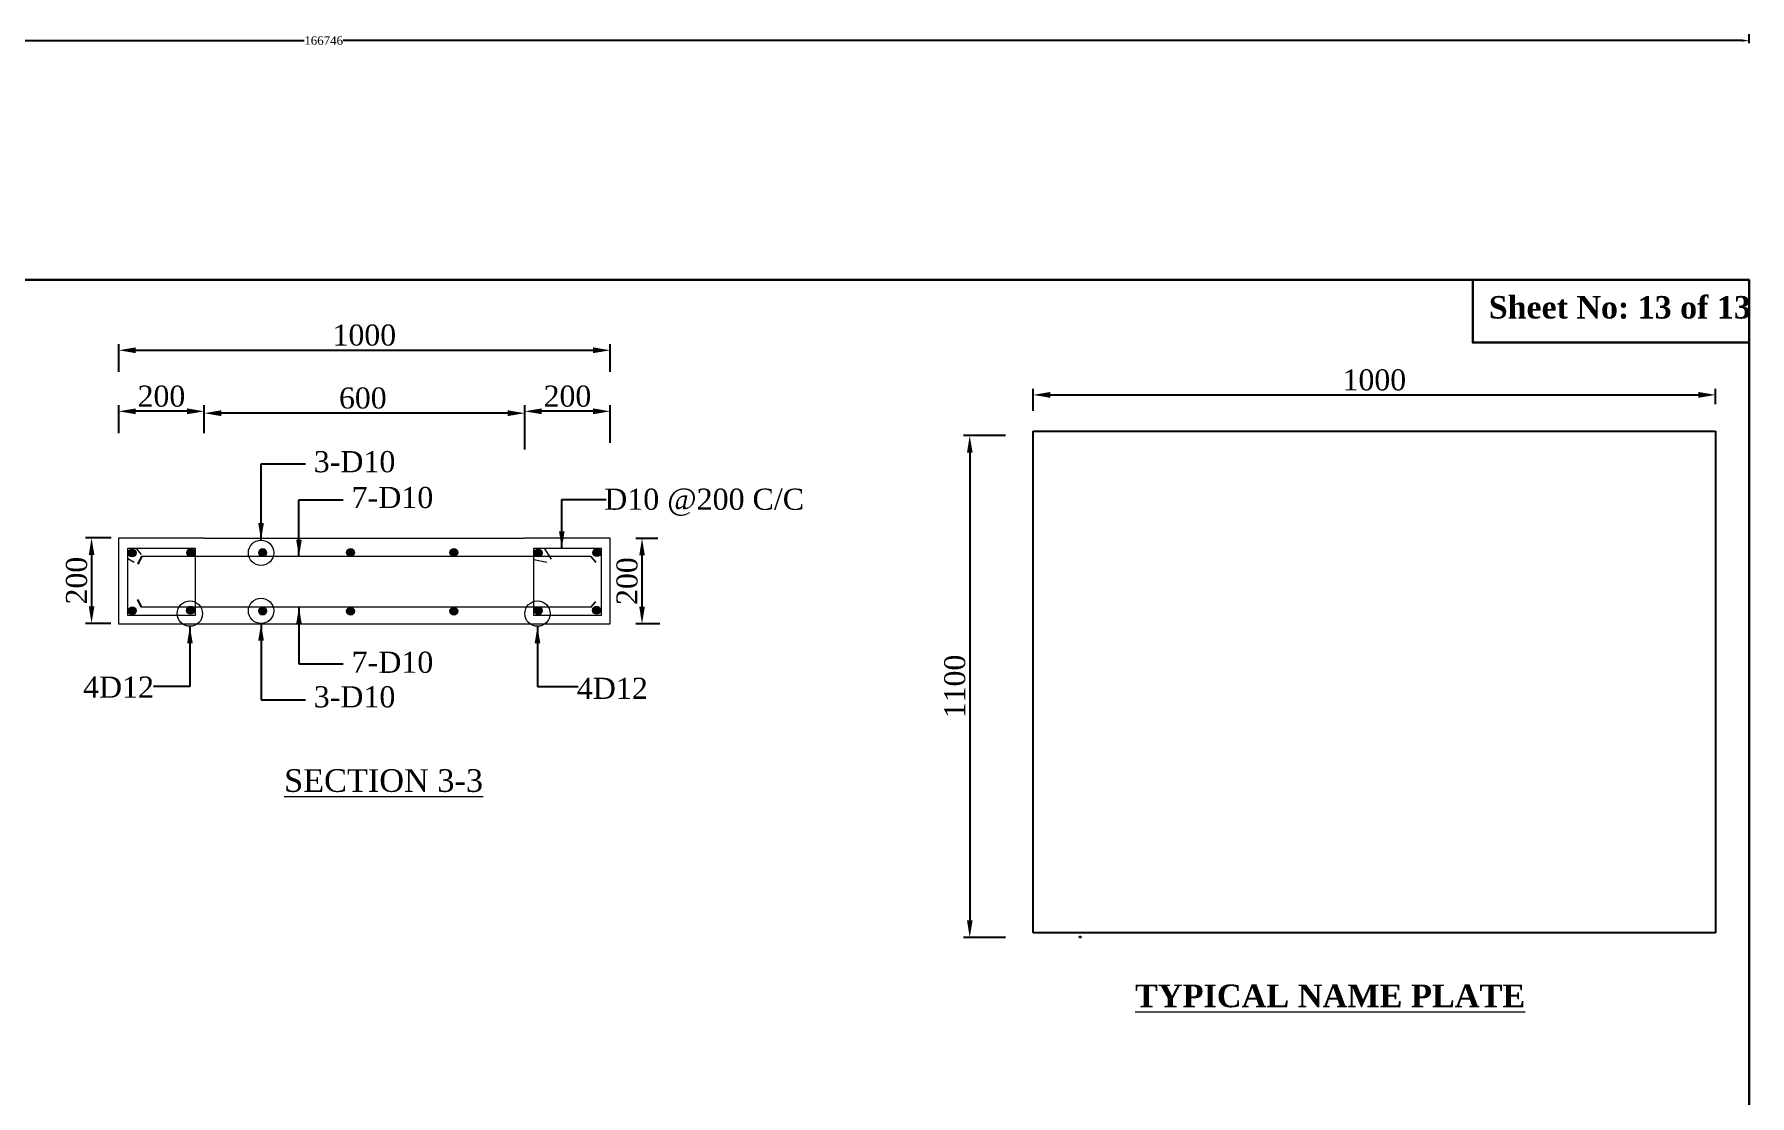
# Model space of a CAD drawing. Header units: metres. Extents: x -2434 to 11656, y -15288 to 8109.
# Drawn here: x 1093.8 to 1194.1, y -8320.6 to -8258.6 of the extents above; entities that cross this region are included whole.
import ezdxf

# ---------------------------------------------------------------- set-up
doc = ezdxf.new("R2010")
doc.units = ezdxf.units.M
doc.layers.add('Blocks', color=11, linetype='Continuous', lineweight=9)
doc.layers.add('LINE', color=7, linetype='Continuous')
doc.styles.get("Standard").update_dxf_attribs({"font": 'times.ttf'})
doc.dimstyles.get("Standard").update_dxf_attribs({"dimtxt": 0.5, "dimasz": 0.4075, "dimexe": 0.364, "dimexo": 0.219, "dimgap": 0.09, "dimtad": 0, "dimdec": 0, "dimlfac": 1000, "dimzin": 0, "dimdsep": 46, "dimtxsty": 'Standard', "dimcen": 0.09, "dimadec": 0, "dimazin": 0, "dimtfac": 1, "dimtdec": 0, "dimtofl": 0, "dimtmove": 0, "dimatfit": 3, "dimfxl": 1, "dimtolj": 1, "dimtzin": 0, "dimarcsym": 0})
picture_1 = doc.add_image_def('image1.png', size_in_pixel=(359, 227))
picture_2 = doc.add_image_def('image2.png', size_in_pixel=(340, 250))

# ---------------------------------------------------------------- blocks, each defined once
blk = doc.blocks.new('*D898')
at = {"layer": 'Blocks', "color": 0, "linetype": 'ByBlock', "lineweight": -2, "ltscale": 0.5}
for p, q in [((1098.71, -8281.9), (1098.71, -8280.26)), ((1102.71, -8280.62), (1099.71, -8280.62)), ((1103.71, -8281.89), (1103.71, -8280.26))]:
    blk.add_line(p, q, dxfattribs=at)
at = {"layer": 'Blocks', "color": 0, "linetype": 'ByBlock', "lineweight": -3, "ltscale": 0.5}
for points in [[(1099.71, -8280.45), (1099.71, -8280.79), (1098.71, -8280.62)], [(1102.71, -8280.45), (1102.71, -8280.79), (1103.71, -8280.62)]]:
    blk.add_solid(points, dxfattribs=at)
at = {"layer": 'Defpoints', "color": 0, "linetype": 'ByBlock', "lineweight": -3, "ltscale": 0.5}
for p in [(1098.71, -8280.62), (1098.71, -8282.12), (1103.71, -8282.11)]:
    blk.add_point(p, dxfattribs=at)
at = {"layer": 'Blocks', "color": 0, "linetype": 'ByBlock', "lineweight": 13, "ltscale": 0.5, "insert": (1101.21, -8279.74), "char_height": 1.23, "attachment_point": 5}
blk.add_mtext('\\A1;{\\fTimes New Roman|b0|i0|c0|p18;200}', dxfattribs=at)
blk = doc.blocks.new('*D899')
at = {"layer": 'Blocks', "color": 0, "linetype": 'ByBlock', "lineweight": -2, "ltscale": 0.5}
for p, q in [((1098.26, -8288.02), (1096.76, -8288.02)), ((1097.12, -8289.02), (1097.12, -8292.02)), ((1098.25, -8293.02), (1096.76, -8293.02))]:
    blk.add_line(p, q, dxfattribs=at)
at = {"layer": 'Blocks', "color": 0, "linetype": 'ByBlock', "lineweight": -3, "ltscale": 0.5}
for points in [[(1096.96, -8289.02), (1097.29, -8289.02), (1097.12, -8288.02)], [(1096.96, -8292.02), (1097.29, -8292.02), (1097.12, -8293.02)]]:
    blk.add_solid(points, dxfattribs=at)
at = {"layer": 'Defpoints', "color": 0, "linetype": 'ByBlock', "lineweight": -3, "ltscale": 0.5}
for p in [(1098.48, -8288.02), (1097.12, -8293.02), (1098.46, -8293.02)]:
    blk.add_point(p, dxfattribs=at)
at = {"layer": 'Blocks', "color": 0, "linetype": 'ByBlock', "lineweight": 13, "ltscale": 0.5, "insert": (1096.25, -8290.52), "char_height": 1.23, "attachment_point": 5, "rotation": 90}
blk.add_mtext('\\A1;{\\fTimes New Roman|b0|i0|c0|p18;200}', dxfattribs=at)
blk = doc.blocks.new('*D900')
at = {"layer": 'Blocks', "color": 0, "linetype": 'ByBlock', "lineweight": -2, "ltscale": 0.5}
for p, q in [((1122.46, -8282.85), (1122.46, -8280.26)), ((1126.46, -8280.62), (1123.46, -8280.62)), ((1127.46, -8282.47), (1127.46, -8280.26))]:
    blk.add_line(p, q, dxfattribs=at)
at = {"layer": 'Blocks', "color": 0, "linetype": 'ByBlock', "lineweight": -3, "ltscale": 0.5}
for points in [[(1123.46, -8280.45), (1123.46, -8280.79), (1122.46, -8280.62)], [(1126.46, -8280.45), (1126.46, -8280.79), (1127.46, -8280.62)]]:
    blk.add_solid(points, dxfattribs=at)
at = {"layer": 'Defpoints', "color": 0, "linetype": 'ByBlock', "lineweight": -3, "ltscale": 0.5}
for p in [(1122.46, -8280.62), (1122.46, -8283.07), (1127.46, -8282.68)]:
    blk.add_point(p, dxfattribs=at)
at = {"layer": 'Blocks', "color": 0, "linetype": 'ByBlock', "lineweight": 13, "ltscale": 0.5, "insert": (1124.96, -8279.74), "char_height": 1.23, "attachment_point": 5}
blk.add_mtext('\\A1;{\\fTimes New Roman|b0|i0|c0|p18;200}', dxfattribs=at)
blk = doc.blocks.new('*D901')
at = {"layer": 'Blocks', "color": 0, "linetype": 'ByBlock', "lineweight": -2, "ltscale": 0.5}
for p, q in [((1130.25, -8288.05), (1128.96, -8288.05)), ((1129.32, -8289.05), (1129.32, -8292.05)), ((1130.36, -8293.05), (1128.96, -8293.05))]:
    blk.add_line(p, q, dxfattribs=at)
at = {"layer": 'Blocks', "color": 0, "linetype": 'ByBlock', "lineweight": -3, "ltscale": 0.5}
for points in [[(1129.16, -8289.05), (1129.49, -8289.05), (1129.32, -8288.05)], [(1129.16, -8292.05), (1129.49, -8292.05), (1129.32, -8293.05)]]:
    blk.add_solid(points, dxfattribs=at)
at = {"layer": 'Defpoints', "color": 0, "linetype": 'ByBlock', "lineweight": -3, "ltscale": 0.5}
for p in [(1130.47, -8288.05), (1129.32, -8293.05), (1130.58, -8293.05)]:
    blk.add_point(p, dxfattribs=at)
at = {"layer": 'Blocks', "color": 0, "linetype": 'ByBlock', "lineweight": 13, "ltscale": 0.5, "insert": (1128.45, -8290.55), "char_height": 1.23, "attachment_point": 5, "rotation": 90}
blk.add_mtext('\\A1;{\\fTimes New Roman|b0|i0|c0|p18;200}', dxfattribs=at)
blk = doc.blocks.new('*D902')
at = {"layer": 'Blocks', "color": 0, "linetype": 'ByBlock', "lineweight": -2, "ltscale": 0.5}
for p, q in [((1103.71, -8281.89), (1103.71, -8280.37)), ((1121.46, -8280.73), (1104.71, -8280.73)), ((1122.46, -8282.63), (1122.46, -8280.37))]:
    blk.add_line(p, q, dxfattribs=at)
at = {"layer": 'Blocks', "color": 0, "linetype": 'ByBlock', "lineweight": -3, "ltscale": 0.5}
for points in [[(1104.71, -8280.56), (1104.71, -8280.9), (1103.71, -8280.73)], [(1121.46, -8280.56), (1121.46, -8280.9), (1122.46, -8280.73)]]:
    blk.add_solid(points, dxfattribs=at)
at = {"layer": 'Defpoints', "color": 0, "linetype": 'ByBlock', "lineweight": -3, "ltscale": 0.5}
for p in [(1103.71, -8280.73), (1103.71, -8282.11), (1122.46, -8282.85)]:
    blk.add_point(p, dxfattribs=at)
at = {"layer": 'Blocks', "color": 0, "linetype": 'ByBlock', "lineweight": 13, "ltscale": 0.5, "insert": (1112.99, -8279.85), "char_height": 1.23, "attachment_point": 5}
blk.add_mtext('\\A1;600', dxfattribs=at)
blk = doc.blocks.new('*D903')
at = {"layer": 'Blocks', "color": 0, "linetype": 'ByBlock', "lineweight": -2, "ltscale": 0.5}
for p, q in [((1150.58, -8282.04), (1148.13, -8282.04)), ((1148.49, -8283.04), (1148.49, -8310.39)), ((1150.58, -8311.39), (1148.13, -8311.39))]:
    blk.add_line(p, q, dxfattribs=at)
at = {"layer": 'Blocks', "color": 0, "linetype": 'ByBlock', "lineweight": -3, "ltscale": 0.5}
for points in [[(1148.33, -8283.04), (1148.66, -8283.04), (1148.49, -8282.04)], [(1148.33, -8310.39), (1148.66, -8310.39), (1148.49, -8311.39)]]:
    blk.add_solid(points, dxfattribs=at)
at = {"layer": 'Defpoints', "color": 0, "linetype": 'ByBlock', "lineweight": -3, "ltscale": 0.5}
for p in [(1150.8, -8282.04), (1148.49, -8311.39), (1150.8, -8311.39)]:
    blk.add_point(p, dxfattribs=at)
at = {"layer": 'Blocks', "color": 0, "linetype": 'ByBlock', "lineweight": 13, "ltscale": 0.5, "insert": (1147.62, -8296.71), "char_height": 1.23, "attachment_point": 5, "rotation": 90}
blk.add_mtext('\\A1;1100', dxfattribs=at)
blk = doc.blocks.new('*D912')
at = {"color": 0, "lineweight": -2, "ltscale": 0.5}
for p, q in [((1027.33, -8259.09), (1027.33, -8258.57)), ((1027.74, -8258.94), (1109.56, -8258.94)), ((1193.67, -8258.94), (1111.84, -8258.94)), ((1194.08, -8259.09), (1194.08, -8258.57))]:
    blk.add_line(p, q, dxfattribs=at)
at = {"color": 0, "linetype": 'Continuous', "lineweight": -3, "ltscale": 0.5}
for points in [[(1027.74, -8258.87), (1027.74, -8259.01), (1027.33, -8258.94)], [(1193.67, -8258.87), (1193.67, -8259.01), (1194.08, -8258.94)]]:
    blk.add_solid(points, dxfattribs=at)
at = {"layer": 'Defpoints', "color": 0, "linetype": 'Continuous', "lineweight": -3, "ltscale": 0.5}
for p in [(1194.08, -8258.94), (1027.33, -8272.94), (1194.08, -8272.94)]:
    blk.add_point(p, dxfattribs=at)
at = {"color": 0, "linetype": 'Continuous', "lineweight": -3, "ltscale": 0.5, "insert": (1110.7, -8258.94), "char_height": 0.5, "attachment_point": 5}
blk.add_mtext('\\A1;166746', dxfattribs=at)
blk = doc.blocks.new('*D1009')
at = {"layer": 'Blocks', "color": 0, "linetype": 'ByBlock', "lineweight": -2, "ltscale": 0.5}
for p, q in [((1098.71, -8278.32), (1098.71, -8276.69)), ((1099.71, -8277.05), (1126.46, -8277.05)), ((1127.46, -8278.32), (1127.46, -8276.69))]:
    blk.add_line(p, q, dxfattribs=at)
at = {"layer": 'Blocks', "color": 0, "linetype": 'ByBlock', "lineweight": -3, "ltscale": 0.5}
for points in [[(1099.71, -8276.88), (1099.71, -8277.22), (1098.71, -8277.05)], [(1126.46, -8276.88), (1126.46, -8277.22), (1127.46, -8277.05)]]:
    blk.add_solid(points, dxfattribs=at)
at = {"layer": 'Defpoints', "color": 0, "linetype": 'ByBlock', "lineweight": -3, "ltscale": 0.5}
for p in [(1127.46, -8277.05), (1098.71, -8278.54), (1127.46, -8278.54)]:
    blk.add_point(p, dxfattribs=at)
at = {"layer": 'Blocks', "color": 0, "linetype": 'ByBlock', "lineweight": 13, "ltscale": 0.5, "insert": (1113.08, -8276.17), "char_height": 1.23, "attachment_point": 5}
blk.add_mtext('\\A1;1000', dxfattribs=at)
blk = doc.blocks.new('*D1021')
at = {"layer": 'Blocks', "color": 0, "linetype": 'ByBlock', "lineweight": -2, "ltscale": 0.5}
for p, q in [((1098.71, -8281.9), (1098.71, -8280.26)), ((1102.71, -8280.62), (1099.71, -8280.62)), ((1103.71, -8281.89), (1103.71, -8280.26))]:
    blk.add_line(p, q, dxfattribs=at)
at = {"layer": 'Blocks', "color": 0, "linetype": 'ByBlock', "lineweight": -3, "ltscale": 0.5}
for points in [[(1099.71, -8280.45), (1099.71, -8280.79), (1098.71, -8280.62)], [(1102.71, -8280.45), (1102.71, -8280.79), (1103.71, -8280.62)]]:
    blk.add_solid(points, dxfattribs=at)
at = {"layer": 'Defpoints', "color": 0, "linetype": 'ByBlock', "lineweight": -3, "ltscale": 0.5}
for p in [(1098.71, -8280.62), (1098.71, -8282.12), (1103.71, -8282.11)]:
    blk.add_point(p, dxfattribs=at)
at = {"layer": 'Blocks', "color": 0, "linetype": 'ByBlock', "lineweight": 13, "ltscale": 0.5, "insert": (1101.21, -8279.74), "char_height": 1.23, "attachment_point": 5}
blk.add_mtext('\\A1;{\\fTimes New Roman|b0|i0|c0|p18;200}', dxfattribs=at)
blk = doc.blocks.new('*D1022')
at = {"layer": 'Blocks', "color": 0, "linetype": 'ByBlock', "lineweight": -2, "ltscale": 0.5}
for p, q in [((1098.26, -8288.02), (1096.76, -8288.02)), ((1097.12, -8289.02), (1097.12, -8292.02)), ((1098.25, -8293.02), (1096.76, -8293.02))]:
    blk.add_line(p, q, dxfattribs=at)
at = {"layer": 'Blocks', "color": 0, "linetype": 'ByBlock', "lineweight": -3, "ltscale": 0.5}
for points in [[(1096.96, -8289.02), (1097.29, -8289.02), (1097.12, -8288.02)], [(1096.96, -8292.02), (1097.29, -8292.02), (1097.12, -8293.02)]]:
    blk.add_solid(points, dxfattribs=at)
at = {"layer": 'Defpoints', "color": 0, "linetype": 'ByBlock', "lineweight": -3, "ltscale": 0.5}
for p in [(1098.48, -8288.02), (1097.12, -8293.02), (1098.46, -8293.02)]:
    blk.add_point(p, dxfattribs=at)
at = {"layer": 'Blocks', "color": 0, "linetype": 'ByBlock', "lineweight": 13, "ltscale": 0.5, "insert": (1096.25, -8290.52), "char_height": 1.23, "attachment_point": 5, "rotation": 90}
blk.add_mtext('\\A1;{\\fTimes New Roman|b0|i0|c0|p18;200}', dxfattribs=at)
blk = doc.blocks.new('*D1023')
at = {"layer": 'Blocks', "color": 0, "linetype": 'ByBlock', "lineweight": -2, "ltscale": 0.5}
for p, q in [((1122.46, -8282.85), (1122.46, -8280.26)), ((1126.46, -8280.62), (1123.46, -8280.62)), ((1127.46, -8282.47), (1127.46, -8280.26))]:
    blk.add_line(p, q, dxfattribs=at)
at = {"layer": 'Blocks', "color": 0, "linetype": 'ByBlock', "lineweight": -3, "ltscale": 0.5}
for points in [[(1123.46, -8280.45), (1123.46, -8280.79), (1122.46, -8280.62)], [(1126.46, -8280.45), (1126.46, -8280.79), (1127.46, -8280.62)]]:
    blk.add_solid(points, dxfattribs=at)
at = {"layer": 'Defpoints', "color": 0, "linetype": 'ByBlock', "lineweight": -3, "ltscale": 0.5}
for p in [(1122.46, -8280.62), (1122.46, -8283.07), (1127.46, -8282.68)]:
    blk.add_point(p, dxfattribs=at)
at = {"layer": 'Blocks', "color": 0, "linetype": 'ByBlock', "lineweight": 13, "ltscale": 0.5, "insert": (1124.96, -8279.74), "char_height": 1.23, "attachment_point": 5}
blk.add_mtext('\\A1;{\\fTimes New Roman|b0|i0|c0|p18;200}', dxfattribs=at)
blk = doc.blocks.new('*D1024')
at = {"layer": 'Blocks', "color": 0, "linetype": 'ByBlock', "lineweight": -2, "ltscale": 0.5}
for p, q in [((1130.25, -8288.05), (1128.96, -8288.05)), ((1129.32, -8289.05), (1129.32, -8292.05)), ((1130.36, -8293.05), (1128.96, -8293.05))]:
    blk.add_line(p, q, dxfattribs=at)
at = {"layer": 'Blocks', "color": 0, "linetype": 'ByBlock', "lineweight": -3, "ltscale": 0.5}
for points in [[(1129.16, -8289.05), (1129.49, -8289.05), (1129.32, -8288.05)], [(1129.16, -8292.05), (1129.49, -8292.05), (1129.32, -8293.05)]]:
    blk.add_solid(points, dxfattribs=at)
at = {"layer": 'Defpoints', "color": 0, "linetype": 'ByBlock', "lineweight": -3, "ltscale": 0.5}
for p in [(1130.47, -8288.05), (1129.32, -8293.05), (1130.58, -8293.05)]:
    blk.add_point(p, dxfattribs=at)
at = {"layer": 'Blocks', "color": 0, "linetype": 'ByBlock', "lineweight": 13, "ltscale": 0.5, "insert": (1128.45, -8290.55), "char_height": 1.23, "attachment_point": 5, "rotation": 90}
blk.add_mtext('\\A1;{\\fTimes New Roman|b0|i0|c0|p18;200}', dxfattribs=at)
blk = doc.blocks.new('*D1025')
at = {"layer": 'Blocks', "color": 0, "linetype": 'ByBlock', "lineweight": -2, "ltscale": 0.5}
for p, q in [((1103.71, -8281.89), (1103.71, -8280.37)), ((1121.46, -8280.73), (1104.71, -8280.73)), ((1122.46, -8282.63), (1122.46, -8280.37))]:
    blk.add_line(p, q, dxfattribs=at)
at = {"layer": 'Blocks', "color": 0, "linetype": 'ByBlock', "lineweight": -3, "ltscale": 0.5}
for points in [[(1104.71, -8280.56), (1104.71, -8280.9), (1103.71, -8280.73)], [(1121.46, -8280.56), (1121.46, -8280.9), (1122.46, -8280.73)]]:
    blk.add_solid(points, dxfattribs=at)
at = {"layer": 'Defpoints', "color": 0, "linetype": 'ByBlock', "lineweight": -3, "ltscale": 0.5}
for p in [(1103.71, -8280.73), (1103.71, -8282.11), (1122.46, -8282.85)]:
    blk.add_point(p, dxfattribs=at)
at = {"layer": 'Blocks', "color": 0, "linetype": 'ByBlock', "lineweight": 13, "ltscale": 0.5, "insert": (1112.99, -8279.85), "char_height": 1.23, "attachment_point": 5}
blk.add_mtext('\\A1;600', dxfattribs=at)
blk = doc.blocks.new('*D1026')
at = {"layer": 'Blocks', "color": 0, "linetype": 'ByBlock', "lineweight": -2, "ltscale": 0.5}
for p, q in [((1150.58, -8282.04), (1148.13, -8282.04)), ((1148.49, -8283.04), (1148.49, -8310.39)), ((1150.58, -8311.39), (1148.13, -8311.39))]:
    blk.add_line(p, q, dxfattribs=at)
at = {"layer": 'Blocks', "color": 0, "linetype": 'ByBlock', "lineweight": -3, "ltscale": 0.5}
for points in [[(1148.33, -8283.04), (1148.66, -8283.04), (1148.49, -8282.04)], [(1148.33, -8310.39), (1148.66, -8310.39), (1148.49, -8311.39)]]:
    blk.add_solid(points, dxfattribs=at)
at = {"layer": 'Defpoints', "color": 0, "linetype": 'ByBlock', "lineweight": -3, "ltscale": 0.5}
for p in [(1150.8, -8282.04), (1148.49, -8311.39), (1150.8, -8311.39)]:
    blk.add_point(p, dxfattribs=at)
at = {"layer": 'Blocks', "color": 0, "linetype": 'ByBlock', "lineweight": 13, "ltscale": 0.5, "insert": (1147.62, -8296.71), "char_height": 1.23, "attachment_point": 5, "rotation": 90}
blk.add_mtext('\\A1;1100', dxfattribs=at)
blk = doc.blocks.new('*D1031')
at = {"layer": 'Blocks', "color": 0, "linetype": 'ByBlock', "lineweight": -2, "ltscale": 0.5}
for p, q in [((1152.2, -8280.59), (1152.2, -8279.3)), ((1153.2, -8279.66), (1191.12, -8279.66)), ((1192.12, -8280.2), (1192.12, -8279.3))]:
    blk.add_line(p, q, dxfattribs=at)
at = {"layer": 'Blocks', "color": 0, "linetype": 'ByBlock', "lineweight": -3, "ltscale": 0.5}
for points in [[(1153.2, -8279.49), (1153.2, -8279.83), (1152.2, -8279.66)], [(1191.12, -8279.49), (1191.12, -8279.83), (1192.12, -8279.66)]]:
    blk.add_solid(points, dxfattribs=at)
at = {"layer": 'Defpoints', "color": 0, "linetype": 'ByBlock', "lineweight": -3, "ltscale": 0.5}
for p in [(1192.12, -8279.66), (1152.2, -8280.81), (1192.12, -8280.42)]:
    blk.add_point(p, dxfattribs=at)
at = {"layer": 'Blocks', "color": 0, "linetype": 'ByBlock', "lineweight": 13, "ltscale": 0.5, "insert": (1172.16, -8278.79), "char_height": 1.23, "attachment_point": 5}
blk.add_mtext('\\A1;1000', dxfattribs=at)
blk = doc.blocks.new('*D1036')
at = {"color": 0, "lineweight": -2, "ltscale": 0.5}
for p, q in [((1027.33, -8259.09), (1027.33, -8258.57)), ((1027.74, -8258.94), (1109.56, -8258.94)), ((1193.67, -8258.94), (1111.84, -8258.94)), ((1194.08, -8259.09), (1194.08, -8258.57))]:
    blk.add_line(p, q, dxfattribs=at)
at = {"color": 0, "linetype": 'Continuous', "lineweight": -3, "ltscale": 0.5}
for points in [[(1027.74, -8258.87), (1027.74, -8259.01), (1027.33, -8258.94)], [(1193.67, -8258.87), (1193.67, -8259.01), (1194.08, -8258.94)]]:
    blk.add_solid(points, dxfattribs=at)
at = {"layer": 'Defpoints', "color": 0, "linetype": 'Continuous', "lineweight": -3, "ltscale": 0.5}
for p in [(1194.08, -8258.94), (1027.33, -8272.94), (1194.08, -8272.94)]:
    blk.add_point(p, dxfattribs=at)
at = {"color": 0, "linetype": 'Continuous', "lineweight": -3, "ltscale": 0.5, "insert": (1110.7, -8258.94), "char_height": 0.5, "attachment_point": 5}
blk.add_mtext('\\A1;166746', dxfattribs=at)
blk = doc.blocks.new('*D1136')
at = {"layer": 'Blocks', "color": 0, "linetype": 'ByBlock', "lineweight": -2, "ltscale": 0.5}
for p, q in [((1098.71, -8278.32), (1098.71, -8276.69)), ((1099.71, -8277.05), (1126.46, -8277.05)), ((1127.46, -8278.32), (1127.46, -8276.69))]:
    blk.add_line(p, q, dxfattribs=at)
at = {"layer": 'Blocks', "color": 0, "linetype": 'ByBlock', "lineweight": -3, "ltscale": 0.5}
for points in [[(1099.71, -8276.88), (1099.71, -8277.22), (1098.71, -8277.05)], [(1126.46, -8276.88), (1126.46, -8277.22), (1127.46, -8277.05)]]:
    blk.add_solid(points, dxfattribs=at)
at = {"layer": 'Defpoints', "color": 0, "linetype": 'ByBlock', "lineweight": -3, "ltscale": 0.5}
for p in [(1127.46, -8277.05), (1098.71, -8278.54), (1127.46, -8278.54)]:
    blk.add_point(p, dxfattribs=at)
at = {"layer": 'Blocks', "color": 0, "linetype": 'ByBlock', "lineweight": 13, "ltscale": 0.5, "insert": (1113.08, -8276.17), "char_height": 1.23, "attachment_point": 5}
blk.add_mtext('\\A1;1000', dxfattribs=at)

msp = doc.modelspace()

# ---------------------------------------------------------------- hatches: boundary and pattern name
at = {"layer": 'Blocks', "linetype": 'ByBlock', "lineweight": 13, "ltscale": 0.5}
for points in [[(1099.266738, -8288.906082, 1.0000007715), (1099.72595, -8288.906082, 1)], [(1099.266738, -8288.906082, 1.0000007715), (1099.72595, -8288.906082, 1)], [(1102.69953, -8288.882212, 1.0000007715), (1103.158742, -8288.882212, 1)], [(1102.69953, -8288.882212, 1.0000007715), (1103.158742, -8288.882212, 1)], [(1106.904244, -8288.87943, 1.0000007715), (1107.363456, -8288.87943, 1)], [(1106.904244, -8288.87943, 1.0000007715), (1107.363456, -8288.87943, 1)], [(1112.041849, -8288.87943, 1.0000007715), (1112.501062, -8288.87943, 1)], [(1112.041849, -8288.87943, 1.0000007715), (1112.501062, -8288.87943, 1)], [(1118.087228, -8288.87943, 1.0000007715), (1118.54644, -8288.87943, 1)], [(1118.087228, -8288.87943, 1.0000007715), (1118.54644, -8288.87943, 1)], [(1123.016738, -8288.906082, 1.0000007715), (1123.47595, -8288.906082, 1)], [(1123.016738, -8288.906082, 1.0000007715), (1123.47595, -8288.906082, 1)], [(1126.44953, -8288.882212, 1.0000007715), (1126.908742, -8288.882212, 1)], [(1126.44953, -8288.882212, 1.0000007715), (1126.908742, -8288.882212, 1)], [(1099.27459, -8292.285805, 1.0000007715), (1099.733802, -8292.285805, 1)], [(1099.27459, -8292.285805, 1.0000007715), (1099.733802, -8292.285805, 1)], [(1102.683516, -8292.253983, 1.0000007715), (1103.142728, -8292.253983, 1)], [(1102.683516, -8292.253983, 1.0000007715), (1103.142728, -8292.253983, 1)], [(1106.904244, -8292.304828, -1.0000007715), (1107.363456, -8292.304828, -1)], [(1106.904244, -8292.304828, -1.0000007715), (1107.363456, -8292.304828, -1)], [(1112.041849, -8292.304828, -1.0000007715), (1112.501062, -8292.304828, -1)], [(1112.041849, -8292.304828, -1.0000007715), (1112.501062, -8292.304828, -1)], [(1118.087228, -8292.304828, -1.0000007715), (1118.54644, -8292.304828, -1)], [(1118.087228, -8292.304828, -1.0000007715), (1118.54644, -8292.304828, -1)], [(1123.02459, -8292.285805, 1.0000007715), (1123.483802, -8292.285805, 1)], [(1123.02459, -8292.285805, 1.0000007715), (1123.483802, -8292.285805, 1)], [(1126.433516, -8292.253983, 1.0000007715), (1126.892728, -8292.253983, 1)], [(1126.433516, -8292.253983, 1.0000007715), (1126.892728, -8292.253983, 1)]]:
    msp.add_hatch(color=0, dxfattribs=at).paths.add_polyline_path(points)

# ---------------------------------------------------------------- linework, layer by layer
at = {"color": 0, "linetype": 'Continuous', "lineweight": -3, "ltscale": 0.5}
for p, q in [((1100.034281, -8289.119917), (1099.837827, -8289.556423)), ((1100.034281, -8289.119917), (1099.837827, -8289.556423)), ((1126.327772, -8289.119917), (1126.629402, -8289.448901)), ((1126.327772, -8289.119917), (1126.629402, -8289.448901)), ((1100.034281, -8292.064342), (1099.837827, -8291.627836)), ((1100.034281, -8292.064342), (1099.837827, -8291.627836)), ((1126.327772, -8292.064342), (1126.629402, -8291.735357)), ((1126.327772, -8292.064342), (1126.629402, -8291.735357))]:
    msp.add_line(p, q, dxfattribs=at)
at = {"color": 7, "linetype": 'ByBlock', "lineweight": 30}
msp.add_lwpolyline([(1194.075821, -8272.940331), (1177.911014, -8272.940331), (1177.911014, -8276.603894), (1194.075821, -8276.603894)], close=True, dxfattribs=at)
msp.add_lwpolyline([(1194.075821, -8272.940331), (1177.911014, -8272.940331), (1177.911014, -8276.603894), (1194.075821, -8276.603894)], close=True, dxfattribs=at)
at = {"layer": 'Blocks', "color": 0, "linetype": 'ByBlock', "lineweight": 13, "ltscale": 0.5}
for p, q in [((1103.706393, -8288.047026), (1098.706393, -8288.047026)), ((1098.706393, -8288.047026), (1098.706393, -8293.047026)), ((1103.706393, -8288.047026), (1098.706393, -8288.047026)), ((1098.706393, -8288.047026), (1098.706393, -8293.047026)), ((1103.706393, -8288.047026), (1122.456393, -8288.047026)), ((1103.706393, -8288.047026), (1122.456393, -8288.047026)), ((1127.456393, -8288.047026), (1122.456393, -8288.047026)), ((1127.456393, -8288.047026), (1122.456393, -8288.047026)), ((1127.456393, -8293.047026), (1127.456393, -8288.047026)), ((1127.456393, -8293.047026), (1127.456393, -8288.047026)), ((1099.716406, -8288.63266), (1100.032925, -8288.988645)), ((1099.716406, -8288.63266), (1100.032925, -8288.988645)), ((1126.327772, -8289.119917), (1100.034281, -8289.119917)), ((1126.327772, -8289.119917), (1100.034281, -8289.119917)), ((1123.593238, -8288.63266), (1124.012359, -8289.272096)), ((1123.593238, -8288.63266), (1124.012359, -8289.272096)), ((1099.241596, -8289.235707), (1099.620872, -8289.433801)), ((1099.241596, -8289.235707), (1099.620872, -8289.433801)), ((1122.991596, -8289.295344), (1123.74458, -8289.434859)), ((1122.991596, -8289.295344), (1123.74458, -8289.434859)), ((1126.327772, -8292.064342), (1100.034281, -8292.064342)), ((1126.327772, -8292.064342), (1100.034281, -8292.064342)), ((1098.706393, -8293.047026), (1103.706393, -8293.047026)), ((1098.706393, -8293.047026), (1103.706393, -8293.047026)), ((1103.706393, -8293.047026), (1122.456393, -8293.047026)), ((1103.706393, -8293.047026), (1122.456393, -8293.047026)), ((1122.456393, -8293.047026), (1127.456393, -8293.047026)), ((1122.456393, -8293.047026), (1127.456393, -8293.047026))]:
    msp.add_line(p, q, dxfattribs=at)
for points in [[(1099.241596, -8288.63266), (1103.176575, -8288.63266), (1103.176575, -8292.551599), (1099.241596, -8292.551599)], [(1099.241596, -8288.63266), (1103.176575, -8288.63266), (1103.176575, -8292.551599), (1099.241596, -8292.551599)], [(1122.991596, -8288.63266), (1126.926575, -8288.63266), (1126.926575, -8292.551599), (1122.991596, -8292.551599)], [(1122.991596, -8288.63266), (1126.926575, -8288.63266), (1126.926575, -8292.551599), (1122.991596, -8292.551599)]]:
    msp.add_lwpolyline(points, close=True, dxfattribs=at)
msp.add_lwpolyline([(1099.620524, -8289.119917), (1099.364763, -8288.912971)], dxfattribs=at)
msp.add_lwpolyline([(1099.620524, -8289.119917), (1099.364763, -8288.912971)], dxfattribs=at)
for centre, radius in [((1107.036609, -8288.893777), 0.741293), ((1107.036609, -8288.893777), 0.741293), ((1099.496344, -8288.906082), 0.229606), ((1099.496344, -8288.906082), 0.229606), ((1102.929136, -8288.882212), 0.229606), ((1102.929136, -8288.882212), 0.229606), ((1107.13385, -8288.87943), 0.229606), ((1107.13385, -8288.87943), 0.229606), ((1112.271456, -8288.87943), 0.229606), ((1112.271456, -8288.87943), 0.229606), ((1118.316834, -8288.87943), 0.229606), ((1118.316834, -8288.87943), 0.229606), ((1123.246344, -8288.906082), 0.229606), ((1123.246344, -8288.906082), 0.229606), ((1126.679136, -8288.882212), 0.229606), ((1126.679136, -8288.882212), 0.229606), ((1099.504196, -8292.285805), 0.229606), ((1099.504196, -8292.285805), 0.229606), ((1102.875578, -8292.449316), 0.741293), ((1102.875578, -8292.449316), 0.741293), ((1102.913122, -8292.253983), 0.229606), ((1102.913122, -8292.253983), 0.229606), ((1107.036609, -8292.290482), 0.741293), ((1107.036609, -8292.290482), 0.741293), ((1107.13385, -8292.304828), 0.229606), ((1107.13385, -8292.304828), 0.229606), ((1112.271456, -8292.304828), 0.229606), ((1112.271456, -8292.304828), 0.229606), ((1118.316834, -8292.304828), 0.229606), ((1118.316834, -8292.304828), 0.229606), ((1123.205657, -8292.449316), 0.741293), ((1123.205657, -8292.449316), 0.741293), ((1123.254196, -8292.285805), 0.229606), ((1123.254196, -8292.285805), 0.229606), ((1126.663122, -8292.253983), 0.229606), ((1126.663122, -8292.253983), 0.229606)]:
    msp.add_circle(centre, radius, dxfattribs=at)
at = {"layer": 'LINE', "color": 1, "linetype": 'ByBlock', "lineweight": 30, "ltscale": 0.5}
msp.add_lwpolyline([(1027.329468, -8390.853824), (1027.329468, -8272.940331), (1194.075821, -8272.940331), (1194.075821, -8390.853824), (1027.329468, -8390.853824)], close=True, dxfattribs=at)
msp.add_lwpolyline([(1027.329468, -8390.853824), (1027.329468, -8272.940331), (1194.075821, -8272.940331), (1194.075821, -8390.853824), (1027.329468, -8390.853824)], close=True, dxfattribs=at)

# ---------------------------------------------------------------- texts
at = {"color": 7, "linetype": 'ByBlock', "lineweight": 30, "insert": (1178.853101, -8273.879599), "char_height": 1.3144403, "width": 70.27533172, "attachment_point": 1}
msp.add_mtext('{\\fTimes New Roman|b1|i0|c0|p18;Sheet No: 13 of 13}', dxfattribs=at)
at = {"layer": 'Blocks', "color": 0, "linetype": 'ByBlock', "lineweight": 13, "ltscale": 0.5}
for s, insert, char_height, width, attachment_point in [('3-D10', (1112.506065, -8284.201838), 1.2370505, 51.40917127, 8), ('3-D10', (1112.506065, -8284.201838), 1.2370505, 51.40917127, 8), ('7-D10', (1114.724388, -8286.296222), 1.2370505, 51.40917127, 8), ('7-D10', (1114.724388, -8286.296222), 1.2370505, 51.40917127, 8), ('D10 @200 C/C', (1132.955248, -8286.737705), 1.23705055, 51.40917127, 8), ('D10 @200 C/C', (1132.955248, -8286.737705), 1.23705055, 51.40917127, 8), ('7-D10', (1114.724388, -8295.931701), 1.2370505, 51.40917127, 8), ('7-D10', (1114.724388, -8295.931701), 1.2370505, 51.40917127, 8), ('4D12', (1098.699114, -8297.372776), 1.2370505, 51.40917127, 8), ('4D12', (1098.699114, -8297.372776), 1.2370505, 51.40917127, 8), ('3-D10', (1112.506065, -8297.951647), 1.2370505, 51.40917127, 8), ('3-D10', (1112.506065, -8297.951647), 1.2370505, 51.40917127, 8), ('4D12', (1127.584436, -8297.441059), 1.2370505, 51.40917127, 8), ('4D12', (1127.584436, -8297.441059), 1.2370505, 51.40917127, 8), ('{\\L\\C7;SECTION 3-3}', (1108.38679, -8301.548071), 1.32685953, 55.69635843, 1), ('{\\L\\C7;SECTION 3-3}', (1108.38679, -8301.548071), 1.32685953, 55.69635843, 1), ('{\\fTimes New Roman|b1|i0|c0|p18;\\LTYPICAL NAME PLATE}', (1158.158735, -8314.140564), 1.32685953, 55.69635843, 1), ('{\\fTimes New Roman|b1|i0|c0|p18;\\LTYPICAL NAME PLATE}', (1158.158735, -8314.140564), 1.32685953, 55.69635843, 1)]:
    msp.add_mtext(s, dxfattribs=dict(at, insert=insert, char_height=char_height, width=width, attachment_point=attachment_point))

# ---------------------------------------------------------------- dimensions: what is measured, and where the dimension line sits
at = {"color": 0, "linetype": 'Continuous', "lineweight": -3, "ltscale": 0.5}
for picture in ['*D912', '*D1036']:
    dim = msp.add_linear_dim(base=(1194.075821, -8258.938199), p1=(1027.329468, -8272.940331), p2=(1194.075821, -8272.940331), dimstyle='Standard', override={"dimfxl": 0.15, "dimfxlon": 1}, dxfattribs=at)
    dim.commit()
    dim.dimension.update_dxf_attribs({"geometry": picture, "text_midpoint": (1110.702644, -8258.938199)})
at = {"layer": 'Blocks', "color": 0, "linetype": 'ByBlock', "lineweight": 13, "ltscale": 0.5}
for base, p1, p2, picture, middle in [((1127.456393, -8277.049124), (1098.706393, -8278.542773), (1127.456393, -8278.542773), '*D1009', (1113.081393, -8276.173482)), ((1127.456393, -8277.049124), (1098.706393, -8278.542773), (1127.456393, -8278.542773), '*D1136', (1113.081393, -8276.173482)), ((1192.11728, -8279.661192), (1152.198688, -8280.808429), (1192.11728, -8280.417132), '*D1031', (1172.157984, -8278.785551))]:
    dim = msp.add_linear_dim(base=base, p1=p1, p2=p2, text='1000', dimstyle='Standard', override={"dimtxt": 1.23, "dimasz": 1, "dimgap": 0.25, "dimtad": 1, "dimazin": 1, "dimfxl": 700, "dimfxlon": 1}, dxfattribs=at)
    dim.commit()
    dim.dimension.update_dxf_attribs({"geometry": picture, "text_midpoint": middle})
for base, p1, p2, text, picture, middle in [((1098.706393, -8280.619421), (1103.706393, -8282.109215), (1098.706393, -8282.120764), '{\\fTimes New Roman|b0|i0|c0|p18;200}', '*D898', (1101.206393, -8280.619421)), ((1098.706393, -8280.619421), (1103.706393, -8282.109215), (1098.706393, -8282.120764), '{\\fTimes New Roman|b0|i0|c0|p18;200}', '*D1021', (1101.206393, -8280.619421)), ((1103.706393, -8280.730212), (1122.456393, -8282.849099), (1103.706393, -8282.109215), '600', '*D902', (1112.988866, -8280.730212)), ((1103.706393, -8280.730212), (1122.456393, -8282.849099), (1103.706393, -8282.109215), '600', '*D1025', (1112.988866, -8280.730212)), ((1122.456393, -8280.619421), (1127.456393, -8282.684143), (1122.456393, -8283.068099), '{\\fTimes New Roman|b0|i0|c0|p18;200}', '*D900', (1124.956393, -8280.619421)), ((1122.456393, -8280.619421), (1127.456393, -8282.684143), (1122.456393, -8283.068099), '{\\fTimes New Roman|b0|i0|c0|p18;200}', '*D1023', (1124.956393, -8280.619421))]:
    dim = msp.add_linear_dim(base=base, p1=p1, p2=p2, text=text, dimstyle='Standard', override={"dimtxt": 1.23, "dimasz": 1, "dimgap": 0.25, "dimtad": 1, "dimazin": 1, "dimfxl": 700, "dimfxlon": 1}, dxfattribs=at)
    dim.commit()
    dim.dimension.update_dxf_attribs({"geometry": picture, "text_midpoint": middle, "dimtype": 160})
for picture in ['*D903', '*D1026']:
    dim = msp.add_linear_dim(base=(1148.493976, -8311.387275), p1=(1150.803503, -8282.042623), p2=(1150.803503, -8311.387275), angle=90, text='1100', dimstyle='Standard', override={"dimtxt": 1.23, "dimasz": 1, "dimgap": 0.25, "dimtad": 1, "dimazin": 1, "dimfxl": 700, "dimfxlon": 1}, dxfattribs=at)
    dim.commit()
    dim.dimension.update_dxf_attribs({"geometry": picture, "text_midpoint": (1147.618335, -8296.714949)})
for base, p1, p2, picture, middle in [((1097.124298, -8293.018994), (1098.482226, -8288.018994), (1098.46452, -8293.018994), '*D899', (1097.124298, -8290.518994)), ((1097.124298, -8293.018994), (1098.482226, -8288.018994), (1098.46452, -8293.018994), '*D1022', (1097.124298, -8290.518994)), ((1129.324982, -8293.047026), (1130.469, -8288.047026), (1130.580648, -8293.047026), '*D901', (1129.324982, -8290.547026)), ((1129.324982, -8293.047026), (1130.469, -8288.047026), (1130.580648, -8293.047026), '*D1024', (1129.324982, -8290.547026))]:
    dim = msp.add_linear_dim(base=base, p1=p1, p2=p2, angle=90, text='{\\fTimes New Roman|b0|i0|c0|p18;200}', dimstyle='Standard', override={"dimtxt": 1.23, "dimasz": 1, "dimgap": 0.25, "dimtad": 1, "dimazin": 1, "dimfxl": 700, "dimfxlon": 1}, dxfattribs=at)
    dim.commit()
    dim.dimension.update_dxf_attribs({"geometry": picture, "text_midpoint": middle, "dimtype": 160})

# ---------------------------------------------------------------- pictures from other files: only their frames are drawn
at = {"color": 0, "linetype": 'Continuous', "lineweight": -3, "ltscale": 0.5}
image = msp.add_image(picture_2, insert=(1152.198688, -8311.116428), size_in_units=(39.908727, 29.344652), dxfattribs=at)
image.dxf.flags = 7
image = msp.add_image(picture_1, insert=(1154.903034, -8311.387275), size_in_units=(0.091726, 0.058), dxfattribs=at)
image.dxf.flags = 7

# ---------------------------------------------------------------- leaders
at = {"layer": 'Blocks', "color": 0, "linetype": 'ByBlock', "lineweight": 13, "ltscale": 0.5}
for points in [[(1107.036609, -8288.152484), (1107.036609, -8283.696383), (1109.628229, -8283.696383)], [(1107.036609, -8288.152484), (1107.036609, -8283.696383), (1109.628229, -8283.696383)], [(1109.254932, -8289.119917), (1109.254932, -8285.790767), (1111.846553, -8285.790767)], [(1109.254932, -8289.119917), (1109.254932, -8285.790767), (1111.846553, -8285.790767)], [(1124.630044, -8288.63266), (1124.630044, -8285.784194), (1127.221664, -8285.784194)], [(1124.630044, -8288.63266), (1124.630044, -8285.784194), (1127.221664, -8285.784194)], [(1109.254932, -8292.064342), (1109.254932, -8295.393492), (1111.846553, -8295.393492)], [(1109.254932, -8292.064342), (1109.254932, -8295.393492), (1111.846553, -8295.393492)], [(1107.036609, -8293.031774), (1107.036609, -8297.487876), (1109.628229, -8297.487876)], [(1107.036609, -8293.031774), (1107.036609, -8297.487876), (1109.628229, -8297.487876)], [(1102.875578, -8293.190609), (1102.875578, -8296.713899), (1100.741379, -8296.713899)], [(1102.875578, -8293.190609), (1102.875578, -8296.713899), (1100.741379, -8296.713899)], [(1123.205657, -8293.190609), (1123.205657, -8296.713899), (1125.588755, -8296.713899)], [(1123.205657, -8293.190609), (1123.205657, -8296.713899), (1125.588755, -8296.713899)]]:
    msp.add_leader(points, dimstyle='Standard', override={"dimtxt": 1.23, "dimasz": 1, "dimgap": 0.25, "dimtad": 1, "dimazin": 1, "dimfxl": 700, "dimfxlon": 1}, dxfattribs=at)

doc.saveas('drawing.dxf')
